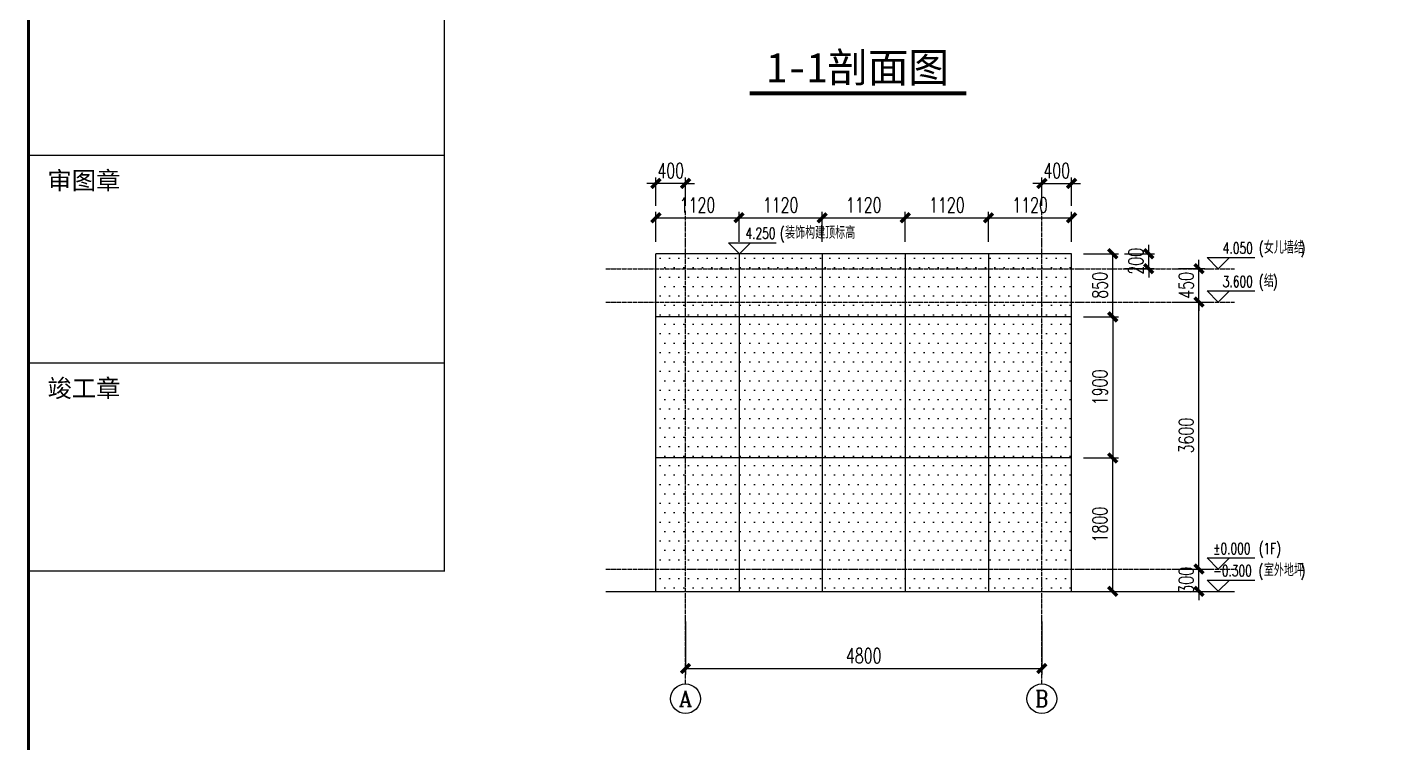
# Model space of a CAD drawing. Extents: x -202236 to 1002404, y -663931 to 1550022.
# Drawn here: x -131209 to -112959, y -343522 to -333873 of the extents above; entities that cross this region are included whole.
import ezdxf
from ezdxf.enums import TextEntityAlignment as Align

# ---------------------------------------------------------------- set-up
doc = ezdxf.new("R2010")
doc.units = 0
doc.linetypes.add('DOTE', pattern=[2.42, 2, -0.2, 0.02, -0.2])
for name, color, linetype in [('!ZN1-填充-8', 8, 'Continuous'), ('!ZN3-铝板幕墙-3', 3, 'Continuous'), ('0-cxFrame', 155, 'Continuous'), ('3符号', 173, 'Continuous'), ('A-AXIS-D', 1, 'Continuous'), ('A-AXIS-DOTE', 14, 'DOTE'), ('A-AXIS-ELEV', 4, 'Continuous'), ('A-SFCE', 30, 'Continuous'), ('DIM', 173, 'Continuous'), ('PUB_TEXT', 7, 'Continuous'), ('qianming', 155, 'Continuous')]:
    doc.layers.add(name, color=color, linetype=linetype)
doc.layers.add('0-cxText', color=131, linetype='Continuous', lineweight=25)
doc.styles.add('_TCH_AXIS', font='COMPLEX', dxfattribs={"bigfont": 'GBCBIG'})
doc.styles.add('_TCH_DIM', font='SIMPLEX', dxfattribs={"bigfont": 'GBCBIG'})
doc.styles.add('cx_biaoti', font='')
doc.styles.add('cx_tuming', font='simhei.ttf')
doc.styles.add('cx_tuqian1', font='')
doc.styles.add('DHTEXT-1', font='ROMANS.shx', dxfattribs={"width": 0.7, "bigfont": 'CHINESE.shx'})
doc.styles.add('中南符号', font='simhei.ttf')
doc.styles.add('图框宋体', font='', dxfattribs={"width": 0.75})
doc.styles.add('黑体', font='simhei.ttf', dxfattribs={"height": 12})
doc.styles.get('cx_biaoti').set_extended_font_data('SimSun')
doc.styles.get('cx_tuqian1').set_extended_font_data('SimSun')
doc.styles.get('图框宋体').set_extended_font_data('SimSun')
doc.dimstyles.new('ZN80', dxfattribs={"dimscale": 80, "dimtxt": 2.5, "dimasz": 1.5, "dimexe": 1, "dimexo": 2, "dimgap": 0.9, "dimtad": 1, "dimdec": 0, "dimdsep": 46, "dimtxsty": 'DHTEXT-1', "dimblk": 'ARCHTICK', "dimcen": 2.5, "dimclrd": 173, "dimclre": 173, "dimclrt": 7, "dimazin": 2, "dimtfac": 0.4, "dimtdec": 0, "dimtix": 1, "dimtmove": 2, "dimatfit": 3, "dimfxl": 0, "dimtolj": 1, "dimtzin": 0, "dimarcsym": 0})

# ---------------------------------------------------------------- blocks, each defined once
blk = doc.blocks.new('zjcx_lan_xinxi(Dragon)')
for p, q in [((7000, -3200), (0, -3200)), ((7000, -6700), (0, -6700)), ((7000, -10200), (0, -10200)), ((7000, -13700), (0, -13700)), ((7000, -17200), (0, -17200))]:
    blk.add_line(p, q)
at = {"const_width": 25}
blk.add_lwpolyline([(0, -20700), (7000, -20700), (7000, 0), (0, 0)], close=True, dxfattribs=at)
for points in [[(2500, -3200), (2500, 0)], [(4500, -3200), (4500, 0)], [(0, -800), (7000, -800)], [(0, -1600), (7000, -1600)], [(0, -2400), (7000, -2400)]]:
    blk.add_lwpolyline(points)
for points in [[(7000, -3200), (7000, 0)], [(0, -3200), (7000, -3200)], [(0, -20700), (7000, -20700), (7000, -3200)], [(0, -20700), (7000, -20700)]]:
    blk.add_lwpolyline(points, dxfattribs=at)
at = {"style": '图框宋体'}
for s, p in [('实   名', (3500, -400)), ('签   名', (5750, -400)), ('项目负责人', (1204, -1200)), ('专业负责人', (1250, -2000)), ('设  计  人', (1250, -2800))]:
    blk.add_text(s, height=300, dxfattribs=at).set_placement(p, align=Align.MIDDLE)
for s, p in [('注册（执业）章', (318, -3771)), ('预留章', (318, -7271)), ('出图章(未盖出图专用章本图无效)', (318, -10771)), ('审图章', (318, -14271)), ('竣工章', (318, -17771))]:
    blk.add_text(s, height=300, dxfattribs=at).set_placement(p)
blk = doc.blocks.new('T-信息(Dragon)')
at = {"layer": '0-cxFrame'}
blk.add_blockref('zjcx_lan_xinxi(Dragon)', (0, 0), dxfattribs=at)
at = {"layer": 'qianming', "color": 3, "style": 'cx_biaoti'}
for s, p in [('宋月飞', (3577, -1186)), ('宋月飞', (3577, -1986)), ('叶佳超', (3577, -2786))]:
    blk.add_text(s, height=350, dxfattribs=at).set_placement(p, align=Align.MIDDLE_CENTER)
blk = doc.blocks.new('TK22.A2 L(Dragon)')
at = {"layer": '0-cxFrame', "const_width": 0.5}
blk.add_lwpolyline([(-80, 10), (-574, 10), (-574, 410), (-80, 410)], close=True, dxfattribs=at)
at = {"layer": '0-cxFrame', "xscale": 0.01, "yscale": 0.01, "zscale": 0.01}
blk.add_blockref('T-信息(Dragon)', (-574, 410), dxfattribs=at)
at = {"style": '黑体', "flags": 4}
blk.add_attdef('图幅', text='', height=3.3, dxfattribs=at).set_placement((-40, 3), align=Align.RIGHT)
at = {"layer": '0-cxText', "flags": 4}
for tag, height, style, p in [('建设单位', 3.5, 'cx_tuming', (-45, 240)), ('项目名称', 3.5, 'cx_tuming', (-45, 210)), ('子项名称', 3.5, 'cx_tuming', (-45, 180)), ('工程编号', 3.3, 'cx_tuqian1', (-35, 165)), ('图名1', 3.5, 'cx_tuming', (-45, 87)), ('图名2', 3.5, 'cx_tuming', (-45, 79)), ('图名3', 3.5, 'cx_tuming', (-45, 71)), ('出图日期', 3.3, 'cx_tuqian1', (-39, 60)), ('专业', 3.3, 'cx_tuqian1', (-55, 52)), ('图号', 3.3, 'cx_tuqian1', (-55, 44)), ('版次', 3.3, 'cx_tuqian1', (-20, 44))]:
    blk.add_attdef(tag, text='', height=height, dxfattribs=dict(at, style=style)).set_placement(p, align=Align.MIDDLE)
at = {"layer": 'Defpoints', "color": 6, "flags": 4}
for tag, height, style, p in [('tufu', 3.3, '黑体', (-12, 12)), ('dwfname', 4, 'cx_tuqian1', (-80, 3))]:
    blk.add_attdef(tag, text='', height=height, dxfattribs=dict(at, style=style)).set_placement(p, align=Align.RIGHT)
blk = doc.blocks.new('_ArchTick')
at = {"color": 0, "linetype": 'ByBlock', "const_width": 0.4}
blk.add_lwpolyline([(-0.5, -0.5), (0.5, 0.5)], dxfattribs=at)
blk = doc.blocks.new('*D232')
at = {"layer": 'Defpoints', "color": 0, "ltscale": 800, "transparency": 16777216}
for p in [(-115858, -337129), (-115423, -337129), (-115858, -337579)]:
    blk.add_point(p, dxfattribs=at)
at = {"layer": 'DIM', "color": 173, "linetype": 'ByBlock', "lineweight": -2, "ltscale": 800, "transparency": 16777216}
for p, q in [((-115423, -337129), (-115423, -337009)), ((-115698, -337129), (-115343, -337129)), ((-115423, -337579), (-115423, -337129)), ((-115698, -337579), (-115343, -337579)), ((-115423, -337579), (-115423, -337699))]:
    blk.add_line(p, q, dxfattribs=at)
at = {"layer": 'DIM', "color": 173, "lineweight": -2, "ltscale": 800, "transparency": 16777216, "xscale": 120, "yscale": 120, "zscale": 120}
for p, rotation in [((-115423, -337129), 270), ((-115423, -337579), 90)]:
    blk.add_blockref('_ArchTick', p, dxfattribs=dict(at, rotation=rotation))
at = {"layer": 'DIM', "color": 7, "ltscale": 800, "transparency": 16777216, "insert": (-115595, -337354), "char_height": 200, "attachment_point": 5, "rotation": 90, "style": 'DHTEXT-1'}
blk.add_mtext('\\A1;450', dxfattribs=at)
blk = doc.blocks.new('*D233')
at = {"layer": 'Defpoints', "color": 0, "ltscale": 800, "transparency": 16777216}
for p in [(-115858, -337579), (-115423, -337579), (-115858, -341179)]:
    blk.add_point(p, dxfattribs=at)
at = {"layer": 'DIM', "color": 173, "linetype": 'ByBlock', "lineweight": -2, "ltscale": 800, "transparency": 16777216}
for p, q in [((-115698, -337579), (-115343, -337579)), ((-115423, -341179), (-115423, -337579)), ((-115698, -341179), (-115343, -341179))]:
    blk.add_line(p, q, dxfattribs=at)
at = {"layer": 'DIM', "color": 173, "lineweight": -2, "ltscale": 800, "transparency": 16777216, "xscale": 120, "yscale": 120, "zscale": 120}
for p, rotation in [((-115423, -337579), 90), ((-115423, -341179), 270)]:
    blk.add_blockref('_ArchTick', p, dxfattribs=dict(at, rotation=rotation))
at = {"layer": 'DIM', "color": 7, "ltscale": 800, "transparency": 16777216, "insert": (-115595, -339379), "char_height": 200, "attachment_point": 5, "rotation": 90, "style": 'DHTEXT-1'}
blk.add_mtext('\\A1;3600', dxfattribs=at)
blk = doc.blocks.new('*D234')
at = {"layer": 'Defpoints', "color": 0, "ltscale": 800, "transparency": 16777216}
for p in [(-115858, -341179), (-115423, -341179), (-115858, -341479)]:
    blk.add_point(p, dxfattribs=at)
at = {"layer": 'DIM', "color": 173, "linetype": 'ByBlock', "lineweight": -2, "ltscale": 800, "transparency": 16777216}
for p, q in [((-115423, -341179), (-115423, -341059)), ((-115698, -341179), (-115343, -341179)), ((-115423, -341479), (-115423, -341179)), ((-115698, -341479), (-115343, -341479)), ((-115423, -341479), (-115423, -341599))]:
    blk.add_line(p, q, dxfattribs=at)
at = {"layer": 'DIM', "color": 173, "lineweight": -2, "ltscale": 800, "transparency": 16777216, "xscale": 120, "yscale": 120, "zscale": 120}
for p, rotation in [((-115423, -341179), 270), ((-115423, -341479), 90)]:
    blk.add_blockref('_ArchTick', p, dxfattribs=dict(at, rotation=rotation))
at = {"layer": 'DIM', "color": 7, "ltscale": 800, "transparency": 16777216, "insert": (-115595, -341329), "char_height": 200, "attachment_point": 5, "rotation": 90, "style": 'DHTEXT-1'}
blk.add_mtext('\\A1;300', dxfattribs=at)
blk = doc.blocks.new('*D235')
at = {"layer": 'Defpoints', "color": 0, "ltscale": 800, "transparency": 16777216}
for p in [(-122339, -341724), (-117539, -341724), (-117539, -342519)]:
    blk.add_point(p, dxfattribs=at)
at = {"layer": 'DIM', "color": 173, "linetype": 'ByBlock', "lineweight": -2, "ltscale": 800, "transparency": 16777216}
for p, q in [((-122339, -341884), (-122339, -342599)), ((-117539, -341884), (-117539, -342599)), ((-122339, -342519), (-117539, -342519))]:
    blk.add_line(p, q, dxfattribs=at)
at = {"layer": 'DIM', "color": 173, "lineweight": -2, "ltscale": 800, "transparency": 16777216, "xscale": 120, "yscale": 120, "zscale": 120, "rotation": 180}
blk.add_blockref('_ArchTick', (-122339, -342519), dxfattribs=at)
at = {"layer": 'DIM', "color": 173, "lineweight": -2, "ltscale": 800, "transparency": 16777216, "xscale": 120, "yscale": 120, "zscale": 120}
blk.add_blockref('_ArchTick', (-117539, -342519), dxfattribs=at)
at = {"layer": 'DIM', "color": 7, "ltscale": 800, "transparency": 16777216, "insert": (-119939, -342347), "char_height": 200, "attachment_point": 5, "style": 'DHTEXT-1'}
blk.add_mtext('\\A1;4800', dxfattribs=at)
blk = doc.blocks.new('*D275')
at = {"layer": 'Defpoints', "color": 0, "ltscale": 800, "transparency": 16777216}
for p in [(-117139, -336443), (-118259, -336929), (-117139, -336929)]:
    blk.add_point(p, dxfattribs=at)
at = {"layer": 'DIM', "color": 173, "linetype": 'ByBlock', "lineweight": -2, "ltscale": 800, "transparency": 16777216}
for p, q in [((-118259, -336769), (-118259, -336363)), ((-118259, -336443), (-117139, -336443)), ((-117139, -336769), (-117139, -336363))]:
    blk.add_line(p, q, dxfattribs=at)
at = {"layer": 'DIM', "color": 173, "lineweight": -2, "ltscale": 800, "transparency": 16777216, "xscale": 120, "yscale": 120, "zscale": 120, "rotation": 180}
blk.add_blockref('_ArchTick', (-118259, -336443), dxfattribs=at)
at = {"layer": 'DIM', "color": 173, "lineweight": -2, "ltscale": 800, "transparency": 16777216, "xscale": 120, "yscale": 120, "zscale": 120}
blk.add_blockref('_ArchTick', (-117139, -336443), dxfattribs=at)
at = {"layer": 'DIM', "color": 7, "ltscale": 800, "transparency": 16777216, "insert": (-117699, -336271), "char_height": 200, "attachment_point": 5, "style": 'DHTEXT-1'}
blk.add_mtext('\\A1;1120', dxfattribs=at)
blk = doc.blocks.new('*D276')
at = {"layer": 'Defpoints', "color": 0, "ltscale": 800, "transparency": 16777216}
for p in [(-121619, -336443), (-122739, -336929), (-121619, -336929)]:
    blk.add_point(p, dxfattribs=at)
at = {"layer": 'DIM', "color": 173, "linetype": 'ByBlock', "lineweight": -2, "ltscale": 800, "transparency": 16777216}
for p, q in [((-122739, -336769), (-122739, -336363)), ((-122739, -336443), (-121619, -336443)), ((-121619, -336769), (-121619, -336363))]:
    blk.add_line(p, q, dxfattribs=at)
at = {"layer": 'DIM', "color": 173, "lineweight": -2, "ltscale": 800, "transparency": 16777216, "xscale": 120, "yscale": 120, "zscale": 120, "rotation": 180}
blk.add_blockref('_ArchTick', (-122739, -336443), dxfattribs=at)
at = {"layer": 'DIM', "color": 173, "lineweight": -2, "ltscale": 800, "transparency": 16777216, "xscale": 120, "yscale": 120, "zscale": 120}
blk.add_blockref('_ArchTick', (-121619, -336443), dxfattribs=at)
at = {"layer": 'DIM', "color": 7, "ltscale": 800, "transparency": 16777216, "insert": (-122179, -336271), "char_height": 200, "attachment_point": 5, "style": 'DHTEXT-1'}
blk.add_mtext('\\A1;1120', dxfattribs=at)
blk = doc.blocks.new('*D277')
at = {"layer": 'Defpoints', "color": 0, "ltscale": 800, "transparency": 16777216}
for p in [(-120499, -336443), (-121619, -336929), (-120499, -336929)]:
    blk.add_point(p, dxfattribs=at)
at = {"layer": 'DIM', "color": 173, "linetype": 'ByBlock', "lineweight": -2, "ltscale": 800, "transparency": 16777216}
for p, q in [((-121619, -336769), (-121619, -336363)), ((-121619, -336443), (-120499, -336443)), ((-120499, -336769), (-120499, -336363))]:
    blk.add_line(p, q, dxfattribs=at)
at = {"layer": 'DIM', "color": 173, "lineweight": -2, "ltscale": 800, "transparency": 16777216, "xscale": 120, "yscale": 120, "zscale": 120, "rotation": 180}
blk.add_blockref('_ArchTick', (-121619, -336443), dxfattribs=at)
at = {"layer": 'DIM', "color": 173, "lineweight": -2, "ltscale": 800, "transparency": 16777216, "xscale": 120, "yscale": 120, "zscale": 120}
blk.add_blockref('_ArchTick', (-120499, -336443), dxfattribs=at)
at = {"layer": 'DIM', "color": 7, "ltscale": 800, "transparency": 16777216, "insert": (-121059, -336271), "char_height": 200, "attachment_point": 5, "style": 'DHTEXT-1'}
blk.add_mtext('\\A1;1120', dxfattribs=at)
blk = doc.blocks.new('*D278')
at = {"layer": 'Defpoints', "color": 0, "ltscale": 800, "transparency": 16777216}
for p in [(-119379, -336443), (-120499, -336929), (-119379, -336929)]:
    blk.add_point(p, dxfattribs=at)
at = {"layer": 'DIM', "color": 173, "linetype": 'ByBlock', "lineweight": -2, "ltscale": 800, "transparency": 16777216}
for p, q in [((-120499, -336769), (-120499, -336363)), ((-120499, -336443), (-119379, -336443)), ((-119379, -336769), (-119379, -336363))]:
    blk.add_line(p, q, dxfattribs=at)
at = {"layer": 'DIM', "color": 173, "lineweight": -2, "ltscale": 800, "transparency": 16777216, "xscale": 120, "yscale": 120, "zscale": 120, "rotation": 180}
blk.add_blockref('_ArchTick', (-120499, -336443), dxfattribs=at)
at = {"layer": 'DIM', "color": 173, "lineweight": -2, "ltscale": 800, "transparency": 16777216, "xscale": 120, "yscale": 120, "zscale": 120}
blk.add_blockref('_ArchTick', (-119379, -336443), dxfattribs=at)
at = {"layer": 'DIM', "color": 7, "ltscale": 800, "transparency": 16777216, "insert": (-119939, -336271), "char_height": 200, "attachment_point": 5, "style": 'DHTEXT-1'}
blk.add_mtext('\\A1;1120', dxfattribs=at)
blk = doc.blocks.new('*D279')
at = {"layer": 'Defpoints', "color": 0, "ltscale": 800, "transparency": 16777216}
for p in [(-118259, -336443), (-119379, -336929), (-118259, -336929)]:
    blk.add_point(p, dxfattribs=at)
at = {"layer": 'DIM', "color": 173, "linetype": 'ByBlock', "lineweight": -2, "ltscale": 800, "transparency": 16777216}
for p, q in [((-119379, -336769), (-119379, -336363)), ((-119379, -336443), (-118259, -336443)), ((-118259, -336769), (-118259, -336363))]:
    blk.add_line(p, q, dxfattribs=at)
at = {"layer": 'DIM', "color": 173, "lineweight": -2, "ltscale": 800, "transparency": 16777216, "xscale": 120, "yscale": 120, "zscale": 120, "rotation": 180}
blk.add_blockref('_ArchTick', (-119379, -336443), dxfattribs=at)
at = {"layer": 'DIM', "color": 173, "lineweight": -2, "ltscale": 800, "transparency": 16777216, "xscale": 120, "yscale": 120, "zscale": 120}
blk.add_blockref('_ArchTick', (-118259, -336443), dxfattribs=at)
at = {"layer": 'DIM', "color": 7, "ltscale": 800, "transparency": 16777216, "insert": (-118819, -336271), "char_height": 200, "attachment_point": 5, "style": 'DHTEXT-1'}
blk.add_mtext('\\A1;1120', dxfattribs=at)
blk = doc.blocks.new('*D280')
at = {"layer": 'Defpoints', "color": 0, "ltscale": 800, "transparency": 16777216}
for p in [(-117139, -339680), (-116585, -339680), (-117139, -341479)]:
    blk.add_point(p, dxfattribs=at)
at = {"layer": 'DIM', "color": 173, "linetype": 'ByBlock', "lineweight": -2, "ltscale": 800, "transparency": 16777216}
for p, q in [((-116979, -339680), (-116505, -339680)), ((-116585, -341479), (-116585, -339680)), ((-116979, -341479), (-116505, -341479))]:
    blk.add_line(p, q, dxfattribs=at)
at = {"layer": 'DIM', "color": 173, "lineweight": -2, "ltscale": 800, "transparency": 16777216, "xscale": 120, "yscale": 120, "zscale": 120}
for p, rotation in [((-116585, -339680), 90), ((-116585, -341479), 270)]:
    blk.add_blockref('_ArchTick', p, dxfattribs=dict(at, rotation=rotation))
at = {"layer": 'DIM', "color": 7, "ltscale": 800, "transparency": 16777216, "insert": (-116757, -340579), "char_height": 200, "attachment_point": 5, "rotation": 90, "style": 'DHTEXT-1'}
blk.add_mtext('\\A1;1800', dxfattribs=at)
blk = doc.blocks.new('*D281')
at = {"layer": 'Defpoints', "color": 0, "ltscale": 800, "transparency": 16777216}
for p in [(-117139, -337779), (-117139, -339680), (-116585, -339680)]:
    blk.add_point(p, dxfattribs=at)
at = {"layer": 'DIM', "color": 173, "linetype": 'ByBlock', "lineweight": -2, "ltscale": 800, "transparency": 16777216}
for p, q in [((-116979, -337779), (-116505, -337779)), ((-116585, -337779), (-116585, -339680)), ((-116979, -339680), (-116505, -339680))]:
    blk.add_line(p, q, dxfattribs=at)
at = {"layer": 'DIM', "color": 173, "lineweight": -2, "ltscale": 800, "transparency": 16777216, "xscale": 120, "yscale": 120, "zscale": 120}
for p, rotation in [((-116585, -337779), 90), ((-116585, -339680), 270)]:
    blk.add_blockref('_ArchTick', p, dxfattribs=dict(at, rotation=rotation))
at = {"layer": 'DIM', "color": 7, "ltscale": 800, "transparency": 16777216, "insert": (-116757, -338729), "char_height": 200, "attachment_point": 5, "rotation": 90, "style": 'DHTEXT-1'}
blk.add_mtext('\\A1;1900', dxfattribs=at)
blk = doc.blocks.new('*D282')
at = {"layer": 'Defpoints', "color": 0, "ltscale": 800, "transparency": 16777216}
for p in [(-117139, -336929), (-116585, -336929), (-117139, -337779)]:
    blk.add_point(p, dxfattribs=at)
at = {"layer": 'DIM', "color": 173, "linetype": 'ByBlock', "lineweight": -2, "ltscale": 800, "transparency": 16777216}
for p, q in [((-116979, -336929), (-116505, -336929)), ((-116585, -337779), (-116585, -336929)), ((-116979, -337779), (-116505, -337779))]:
    blk.add_line(p, q, dxfattribs=at)
at = {"layer": 'DIM', "color": 173, "lineweight": -2, "ltscale": 800, "transparency": 16777216, "xscale": 120, "yscale": 120, "zscale": 120}
for p, rotation in [((-116585, -336929), 90), ((-116585, -337779), 270)]:
    blk.add_blockref('_ArchTick', p, dxfattribs=dict(at, rotation=rotation))
at = {"layer": 'DIM', "color": 7, "ltscale": 800, "transparency": 16777216, "insert": (-116757, -337354), "char_height": 200, "attachment_point": 5, "rotation": 90, "style": 'DHTEXT-1'}
blk.add_mtext('\\A1;850', dxfattribs=at)
blk = doc.blocks.new('*D283')
at = {"layer": 'Defpoints', "color": 0, "ltscale": 800, "transparency": 16777216}
for p in [(-116585, -336929), (-116100, -336929), (-116585, -337129)]:
    blk.add_point(p, dxfattribs=at)
at = {"layer": 'DIM', "color": 173, "linetype": 'ByBlock', "lineweight": -2, "ltscale": 800, "transparency": 16777216}
for p, q in [((-116100, -336929), (-116100, -336809)), ((-116425, -336929), (-116020, -336929)), ((-116100, -337129), (-116100, -336929)), ((-116425, -337129), (-116020, -337129)), ((-116100, -337129), (-116100, -337249))]:
    blk.add_line(p, q, dxfattribs=at)
at = {"layer": 'DIM', "color": 173, "lineweight": -2, "ltscale": 800, "transparency": 16777216, "xscale": 120, "yscale": 120, "zscale": 120}
for p, rotation in [((-116100, -336929), 270), ((-116100, -337129), 90)]:
    blk.add_blockref('_ArchTick', p, dxfattribs=dict(at, rotation=rotation))
at = {"layer": 'DIM', "color": 7, "ltscale": 800, "transparency": 16777216, "insert": (-116272, -337029), "char_height": 200, "attachment_point": 5, "rotation": 90, "style": 'DHTEXT-1'}
blk.add_mtext('\\A1;200', dxfattribs=at)
blk = doc.blocks.new('*D284')
at = {"layer": 'Defpoints', "color": 0, "ltscale": 800, "transparency": 16777216}
for p in [(-122739, -335980), (-122739, -336443), (-122339, -336443)]:
    blk.add_point(p, dxfattribs=at)
at = {"layer": 'DIM', "color": 173, "linetype": 'ByBlock', "lineweight": -2, "ltscale": 800, "transparency": 16777216}
for p, q in [((-122739, -335980), (-122859, -335980)), ((-122739, -336283), (-122739, -335900)), ((-122339, -335980), (-122739, -335980)), ((-122339, -336283), (-122339, -335900)), ((-122339, -335980), (-122219, -335980))]:
    blk.add_line(p, q, dxfattribs=at)
at = {"layer": 'DIM', "color": 173, "lineweight": -2, "ltscale": 800, "transparency": 16777216, "xscale": 120, "yscale": 120, "zscale": 120}
blk.add_blockref('_ArchTick', (-122739, -335980), dxfattribs=at)
at = {"layer": 'DIM', "color": 173, "lineweight": -2, "ltscale": 800, "transparency": 16777216, "xscale": 120, "yscale": 120, "zscale": 120, "rotation": 180}
blk.add_blockref('_ArchTick', (-122339, -335980), dxfattribs=at)
at = {"layer": 'DIM', "color": 7, "ltscale": 800, "transparency": 16777216, "insert": (-122539, -335808), "char_height": 200, "attachment_point": 5, "style": 'DHTEXT-1'}
blk.add_mtext('\\A1;400', dxfattribs=at)
blk = doc.blocks.new('*D285')
at = {"layer": 'Defpoints', "color": 0, "ltscale": 800, "transparency": 16777216}
for p in [(-117139, -335980), (-117539, -336443), (-117139, -336443)]:
    blk.add_point(p, dxfattribs=at)
at = {"layer": 'DIM', "color": 173, "linetype": 'ByBlock', "lineweight": -2, "ltscale": 800, "transparency": 16777216}
for p, q in [((-117539, -335980), (-117659, -335980)), ((-117539, -336283), (-117539, -335900)), ((-117539, -335980), (-117139, -335980)), ((-117139, -336283), (-117139, -335900)), ((-117139, -335980), (-117019, -335980))]:
    blk.add_line(p, q, dxfattribs=at)
at = {"layer": 'DIM', "color": 173, "lineweight": -2, "ltscale": 800, "transparency": 16777216, "xscale": 120, "yscale": 120, "zscale": 120}
blk.add_blockref('_ArchTick', (-117539, -335980), dxfattribs=at)
at = {"layer": 'DIM', "color": 173, "lineweight": -2, "ltscale": 800, "transparency": 16777216, "xscale": 120, "yscale": 120, "zscale": 120, "rotation": 180}
blk.add_blockref('_ArchTick', (-117139, -335980), dxfattribs=at)
at = {"layer": 'DIM', "color": 7, "ltscale": 800, "transparency": 16777216, "insert": (-117339, -335808), "char_height": 200, "attachment_point": 5, "style": 'DHTEXT-1'}
blk.add_mtext('\\A1;400', dxfattribs=at)
blk = doc.blocks.new('*U1013')
at = {"const_width": 0.7}
blk.add_lwpolyline([(0, 0), (36.49, 0)], dxfattribs=at)
at = {"color": 0, "style": '中南符号', "flags": 8}
blk.add_attdef('图名', text='', height=5, dxfattribs=at).set_placement((18.24, 1.85), align=Align.CENTER)
blk.add_attdef('比例', (39.29, 1.85), '', height=4, dxfattribs=at)

msp = doc.modelspace()

# ---------------------------------------------------------------- hatches: boundary and pattern name
at = {"layer": '!ZN1-填充-8'}
h = msp.add_hatch(dxfattribs=at)
h.set_pattern_fill('DOTS', color=141, scale=80, style=0)
h.set_pattern_definition([(0, (0, -32188.5), (63.5, 127), [0, -127])])
h.paths.add_polyline_path([(-122739.23, -336929.3), (-117139.23, -336929.3), (-117139.23, -341479.3), (-122739.23, -341479.3)])

# ---------------------------------------------------------------- linework, layer by layer
at = {"layer": '!ZN3-铝板幕墙-3'}
for p, q in [((-122739.23, -341479.3), (-122739.23, -336929.3)), ((-117139.23, -336929.3), (-122739.23, -336929.3)), ((-121619.23, -336929.3), (-121619.23, -341479.3)), ((-120499.23, -336929.3), (-120499.23, -341479.3)), ((-119379.23, -336929.3), (-119379.23, -341479.3)), ((-118259.23, -336929.3), (-118259.23, -341479.3)), ((-117139.23, -341479.3), (-117139.23, -336929.3)), ((-117139.23, -337779.3), (-122739.23, -337779.3)), ((-117139.23, -339679.65), (-122739.23, -339679.65))]:
    msp.add_line(p, q, dxfattribs=at)
at = {"layer": 'A-AXIS-D'}
for centre in [(-122339.83, -342925.66), (-117539.83, -342925.66)]:
    msp.add_circle(centre, 200, dxfattribs=at)
at = {"layer": 'A-AXIS-DOTE', "ltscale": 30}
for p, q in [((-122339.23, -342725.66), (-122339.23, -336349.3)), ((-117539.23, -342725.66), (-117539.23, -336349.3)), ((-123412.51, -337129.3), (-114942.65, -337129.3)), ((-123412.51, -337579.3), (-114942.65, -337579.3)), ((-123412.51, -341179.3), (-114942.65, -341179.3))]:
    msp.add_line(p, q, dxfattribs=at)
at = {"layer": 'A-AXIS-DOTE'}
msp.add_line((-123412.51, -341479.3), (-114942.65, -341479.3), dxfattribs=at)
at = {"layer": 'A-AXIS-ELEV'}
for p, q in [((-121612.51, -336929.3), (-121762.51, -336779.3)), ((-121762.51, -336779.3), (-121118.73, -336779.3)), ((-121612.51, -336929.3), (-121462.51, -336779.3)), ((-115162.65, -337129.3), (-115312.65, -336979.3)), ((-115312.65, -336979.3), (-114668.86, -336979.3)), ((-115162.65, -337129.3), (-115012.65, -336979.3)), ((-115162.65, -337579.3), (-115312.65, -337429.3)), ((-115312.65, -337429.3), (-114668.86, -337429.3)), ((-115162.65, -337579.3), (-115012.65, -337429.3)), ((-115162.65, -341179.3), (-115312.65, -341029.3)), ((-115312.65, -341029.3), (-114668.86, -341029.3)), ((-115162.65, -341179.3), (-115012.65, -341029.3)), ((-115162.79, -341477.36), (-115312.79, -341327.36)), ((-115312.79, -341327.36), (-114669.01, -341327.36)), ((-115162.79, -341477.36), (-115012.79, -341327.36))]:
    msp.add_line(p, q, dxfattribs=at)
at = {"layer": 'A-SFCE'}
msp.add_lwpolyline([(-123412.51, -341479.3), (-115982.65, -341479.3)], dxfattribs=at)

# ---------------------------------------------------------------- block references
at = {"layer": '0-cxFrame', "xscale": 80, "yscale": 80, "zscale": 80}
msp.add_blockref('TK22.A2 L(Dragon)', (-85269.4, -357444.07), dxfattribs=at)
at = {"layer": '3符号', "color": 7}
ref = msp.add_blockref('*U1013', (-121477.64, -334764.9), dxfattribs=dict(at, xscale=80, yscale=80, zscale=80))
ref.add_attrib('图名', '1-1剖面图', dxfattribs={"layer": '0', "color": 0, "height": 400, "style": '中南符号'}).set_placement((-120018.17, -334617.16), align=Align.CENTER)

# ---------------------------------------------------------------- texts
at = {"layer": 'PUB_TEXT', "style": '_TCH_DIM'}
for s, height, p in [('装饰构建顶标高', 168.794, (-120998.73, -336726.8)), ('女儿墙结', 168.794, (-114548.86, -336926.8)), ('结', 168.79, (-114548.86, -337376.8)), ('室外地坪', 168.794, (-114549.01, -341274.86))]:
    msp.add_text(s, height=height, dxfattribs=at).set_placement(p)
at = {"layer": 'PUB_TEXT', "style": '_TCH_DIM', "width": 0.705882}
for s, p in [('4.250', (-121533.73, -336726.8)), ('(', (-121068.73, -336726.8)), ('4.050', (-115103.86, -336926.8)), ('(', (-114618.86, -336926.8)), (')', (-114057.38, -336926.8)), ('3.600', (-115103.86, -337376.8)), ('(', (-114618.86, -337376.8)), (')', (-114425.99, -337376.8)), ('%%P0.000', (-115233.86, -340976.8)), ('(1F)', (-114618.86, -340976.8)), ('(', (-114619.01, -341274.86)), (')', (-114057.52, -341274.86)), ('-0.300', (-115234.01, -341274.86))]:
    msp.add_text(s, height=148.75, dxfattribs=at).set_placement(p)
at = {"layer": 'PUB_TEXT', "style": '_TCH_AXIS'}
for s, height, p, p2 in [('A', 212.59, (-122430.95, -343031.95), (-122248.72, -343031.95)), ('B', 217.63, (-117627.92, -343034.47), (-117451.75, -343034.47))]:
    msp.add_text(s, height=height, dxfattribs=at).set_placement(p, p2, align=Align.FIT)

# ---------------------------------------------------------------- dimensions: what is measured, and where the dimension line sits
at = {"layer": 'DIM', "ltscale": 800}
for base, p1, p2, picture, middle in [((-122739.23, -335979.66), (-122339.23, -336442.7), (-122739.23, -336442.7), '*D284', (-122539.23, -335807.66)), ((-117139.23, -335979.66), (-117539.23, -336442.7), (-117139.23, -336442.7), '*D285', (-117339.23, -335807.66)), ((-121619.23, -336442.7), (-122739.23, -336929.3), (-121619.23, -336929.3), '*D276', (-122179.23, -336270.7)), ((-120499.23, -336442.7), (-121619.23, -336929.3), (-120499.23, -336929.3), '*D277', (-121059.23, -336270.7)), ((-119379.23, -336442.7), (-120499.23, -336929.3), (-119379.23, -336929.3), '*D278', (-119939.23, -336270.7)), ((-118259.23, -336442.7), (-119379.23, -336929.3), (-118259.23, -336929.3), '*D279', (-118819.23, -336270.7)), ((-117139.23, -336442.7), (-118259.23, -336929.3), (-117139.23, -336929.3), '*D275', (-117699.23, -336270.7))]:
    dim = msp.add_linear_dim(base=base, p1=p1, p2=p2, dimstyle='ZN80', dxfattribs=at)
    dim.commit()
    dim.dimension.update_dxf_attribs({"geometry": picture, "text_midpoint": middle})
for base, p1, p2, picture, middle in [((-116585.37, -336929.3), (-117139.23, -337779.3), (-117139.23, -336929.3), '*D282', (-116757.37, -337354.3)), ((-116100.14, -336929.3), (-116585.37, -337129.3), (-116585.37, -336929.3), '*D283', (-116272.14, -337029.3)), ((-116585.37, -339679.65), (-117139.23, -337779.3), (-117139.23, -339679.65), '*D281', (-116757.37, -338729.48)), ((-116585.37, -339679.65), (-117139.23, -341479.3), (-117139.23, -339679.65), '*D280', (-116757.37, -340579.48))]:
    dim = msp.add_linear_dim(base=base, p1=p1, p2=p2, angle=90, dimstyle='ZN80', dxfattribs=at)
    dim.commit()
    dim.dimension.update_dxf_attribs({"geometry": picture, "text_midpoint": middle})
for p1, p2, distance, picture, middle in [((-115858.36, -337579.3), (-115858.36, -337129.3), -435.83, '*D232', (-115594.53, -337354.3)), ((-115858.36, -341179.3), (-115858.36, -337579.3), -435.83, '*D233', (-115594.53, -339379.3)), ((-115858.36, -341479.3), (-115858.36, -341179.3), -435.83, '*D234', (-115594.53, -341329.3)), ((-122339.23, -341723.72), (-117539.23, -341723.72), -795.37, '*D235', (-119939.23, -342347.08))]:
    dim = msp.add_aligned_dim(p1=p1, p2=p2, distance=distance, dimstyle='ZN80', dxfattribs=at)
    dim.commit()
    dim.dimension.update_dxf_attribs({"geometry": picture, "text_midpoint": middle})

doc.saveas('drawing.dxf')
